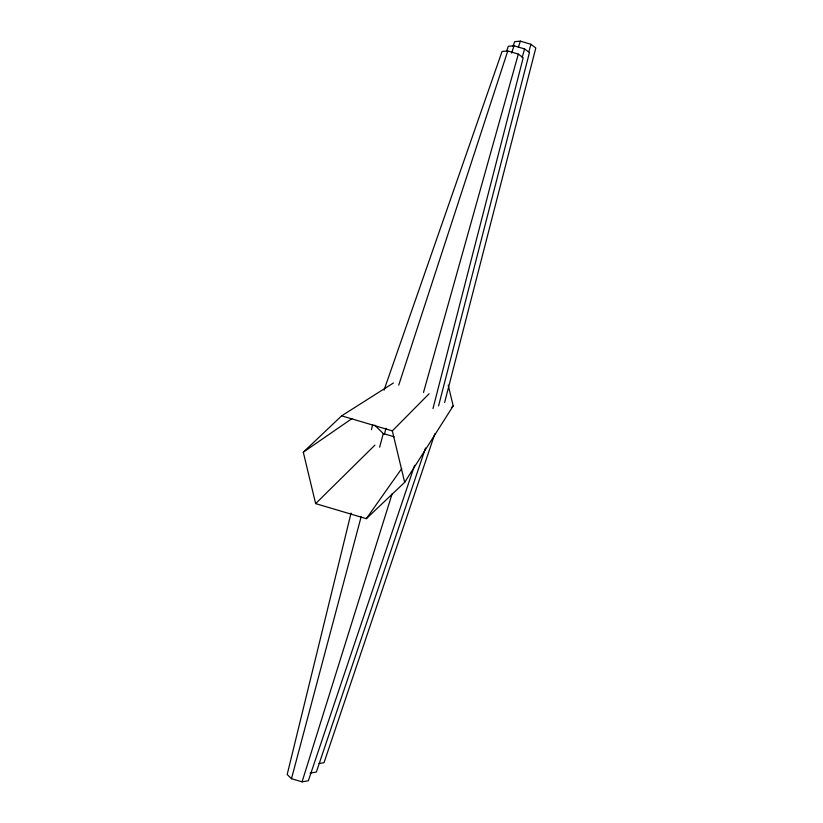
<?xml version="1.0" encoding="UTF-8"?>
<svg xmlns="http://www.w3.org/2000/svg" width="823" height="823" viewBox="0 0 823 823"><rect width="100%" height="100%" fill="white"/><g stroke="black" fill="none" stroke-linecap="round" stroke-linejoin="round"><path stroke-width="1.23" d="M351.061 513.068L287.186 774.484L291.486 778.712L302.062 781.85L308.337 780.77L414.627 465.293M371.44 429.657L372.654 424.678M432.97 408.62L523.202 57.754L518.336 54.102L507.76 50.964L502.061 51.468L384.053 390.071M438.577 405.924L529.446 52.579L524.58 48.927L514.005 45.779L508.305 46.294L506.608 51.149M444.615 402.54L535.814 47.95L530.938 44.288L520.373 41.15L514.663 41.664L512.976 46.52M291.486 778.712L361.143 516.751M379.64 447.218L383.271 433.567L374.681 425.121M384.341 434.493L386.008 428.289M423.495 392.489L518.336 54.102M522.152 57.569L524.58 48.927M528.87 51.705L530.938 44.288M302.062 781.85L392.139 493.8M398.723 385.123L507.76 50.964M511.618 53.104L514.005 45.779M518.377 47.25L520.373 41.15M425.522 448.021L316.361 772.025L310.086 773.106M434.842 433.793L324.036 762.664L319.015 763.538M393.425 382.993L341.638 415.831L303.296 452.197L315.641 503.614L366.338 518.675L404.679 482.319L453.185 405.924L448.196 385.113M366.338 518.675L401.758 468.513M404.679 482.319L392.334 430.892L429.102 393.754M315.641 503.614L374.938 445.099M451.364 407.652L453.185 405.924M303.296 452.197L351.915 418.629M341.638 415.831L392.334 430.892M383.271 433.567L394.135 436.797"/></g></svg>
